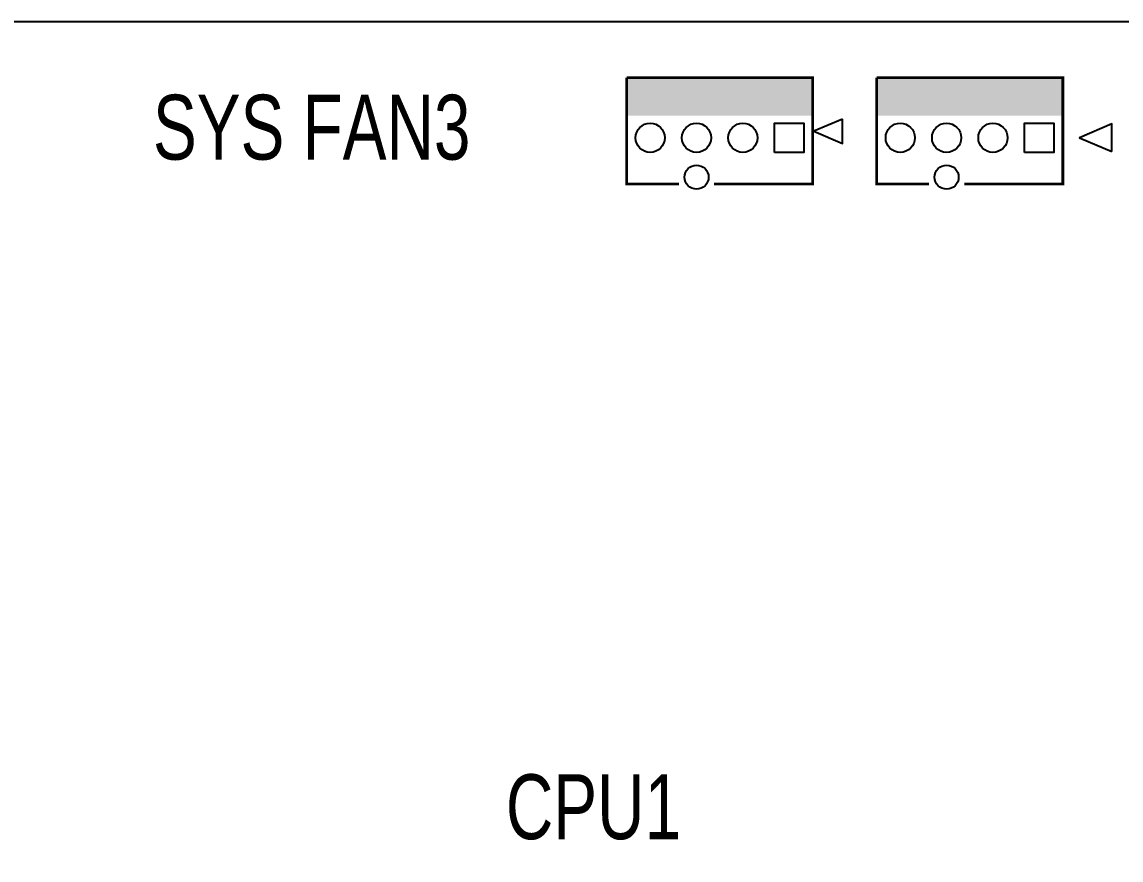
# Model space of a CAD drawing. Extents: x 0 to 344, y -1 to 330.
# Drawn here: x 187.1 to 247.4, y 284.2 to 330.2 of the extents above; entities that cross this region are included whole.
import ezdxf

# ---------------------------------------------------------------- set-up
doc = ezdxf.new("R2010")
doc.units = 0
for name, color, linetype in [('BOARD_GEOMETRY_OUTLINE', 2, 'CONTINUOUS'), ('BOARD_GEOMETRY_SILKSCREEN_TOP', 1, 'CONTINUOUS'), ('PACKAGE_GEOMETRY_SILKSCREEN_TOP', 3, 'CONTINUOUS'), ('PIN_TOP', 4, 'CONTINUOUS')]:
    doc.layers.add(name, color=color, linetype=linetype)

msp = doc.modelspace()

# ---------------------------------------------------------------- linework, layer by layer
at = {"layer": 'BOARD_GEOMETRY_OUTLINE'}
msp.add_lwpolyline([(330.2, 328.200004, 0.414214), (328.200004, 330.2), (1.999996, 330.2, 0.414214), (0, 328.200004)], format="xyb", dxfattribs=at)
msp.add_lwpolyline([(0, 328.200004), (0, 1.999996, 0.414214), (1.999996, 0), (328.200004, 0, 0.414214), (330.2, 1.999996), (330.2, 328.200004, 0.414214), (328.200004, 330.2), (1.999996, 330.2, 0.414214)], format="xyb", close=True, dxfattribs=at)
at = {"layer": 'PACKAGE_GEOMETRY_SILKSCREEN_TOP', "const_width": 0.1524}
for points in [[(223.154748, 321.31), (220.289882, 321.31), (220.289882, 327.149968)], [(220.289882, 327.149968), (230.490014, 327.149968), (230.490014, 321.31), (225.085148, 321.31)], [(236.864652, 321.31), (233.999786, 321.31), (233.999786, 327.149968)], [(233.999786, 327.149968), (244.199918, 327.149968), (244.199918, 321.31), (238.795052, 321.31)]]:
    msp.add_lwpolyline(points, dxfattribs=at)
at = {"layer": 'PACKAGE_GEOMETRY_SILKSCREEN_TOP'}
for points in [[(232.119678, 324.874636), (230.55834, 324.2056), (232.119678, 323.536564)], [(246.897652, 323.088), (246.897652, 324.612), (245.119652, 323.85)]]:
    msp.add_lwpolyline(points, close=True, dxfattribs=at)
for points in [[(220.360748, 325.0692), (230.419148, 325.0692), (220.360748, 327.0758), (230.419148, 327.0758)], [(234.070652, 325.0692), (244.129052, 325.0692), (234.070652, 327.0758), (244.129052, 327.0758)]]:
    msp.add_solid(points, dxfattribs=at)
at = {"layer": 'PIN_TOP'}
for points in [[(228.399848, 323.0499), (228.399848, 324.6501), (230.000048, 324.6501), (230.000048, 323.0499)], [(242.109752, 323.0499), (242.109752, 324.6501), (243.709952, 324.6501), (243.709952, 323.0499)]]:
    msp.add_lwpolyline(points, close=True, dxfattribs=at)
for centre, radius in [((221.579948, 323.85), 0.8001), ((224.119948, 323.85), 0.8001), ((226.659948, 323.85), 0.8001), ((235.289852, 323.85), 0.8001), ((237.829852, 323.85), 0.8001), ((240.369852, 323.85), 0.8001), ((224.119948, 321.689984), 0.6604), ((237.829852, 321.689984), 0.6604)]:
    msp.add_circle(centre, radius, dxfattribs=at)

# ---------------------------------------------------------------- texts
at = {"layer": 'BOARD_GEOMETRY_SILKSCREEN_TOP', "width": 0.757143}
for s, p in [('SYS FAN3', (194.31635, 322.652644)), ('CPU1', (213.66607, 285.386272))]:
    msp.add_text(s, height=3.556, dxfattribs=at).set_placement(p)

doc.saveas('drawing.dxf')
